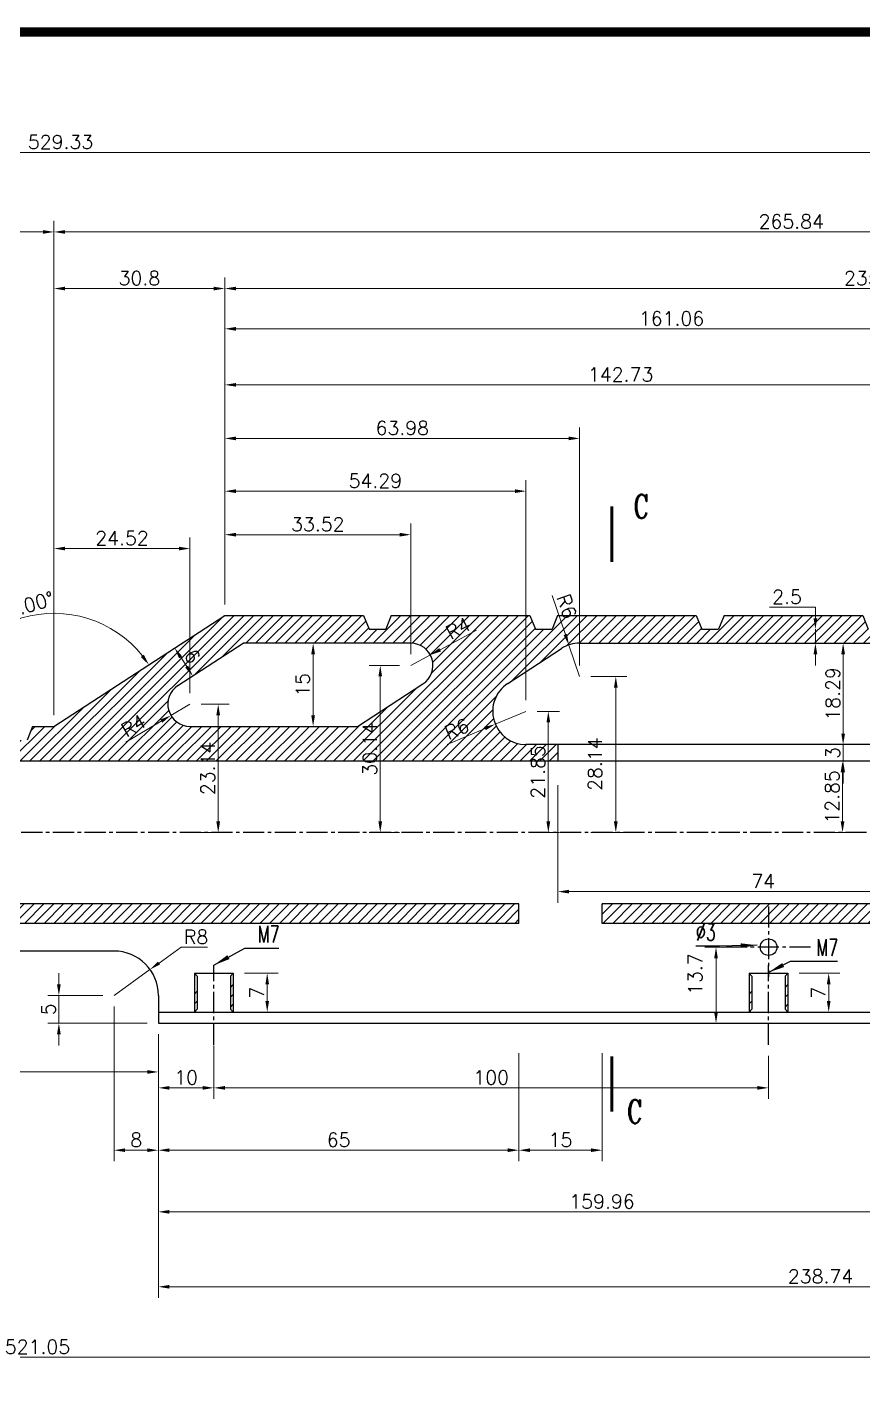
# Model space of a CAD drawing. Header units: millimetres. Extents: x 6728 to 8819, y -1283 to 914.
# Drawn here: x 8493.5 to 8644.1, y 255.5 to 501.6 of the extents above; entities that cross this region are included whole.
import ezdxf

# ---------------------------------------------------------------- set-up
doc = ezdxf.new("R2010")
doc.units = ezdxf.units.MM
doc.header["$LTSCALE"] = 1000
doc.linetypes.add('CENTER2', pattern=[28.575, 19.05, -3.175, 3.175, -3.175])
doc.linetypes.add('DASHDOTX3', pattern=[508, 254, -127, 0, -127])
for name, color, linetype in [('PUB_DIM', 3, 'Continuous'), ('PUB_TEXT', 7, 'Continuous'), ('PUB_TITLE', 7, 'Continuous'), ('中线', 1, 'DASHDOTX3')]:
    doc.layers.add(name, color=color, linetype=linetype)
doc.styles.add('_TCH_DIM', font='SIMPLEX', dxfattribs={"bigfont": 'GBCBIG'})
doc.styles.add('_TCH_LABEL', font='COMPLEX', dxfattribs={"bigfont": 'GBCBIG'})
doc.styles.get("Standard").update_dxf_attribs({"font": 'txt.shx', "bigfont": 'gbcbig.shx'})
doc.dimstyles.new('ISO-25', dxfattribs={"dimtxt": 2.5, "dimasz": 2, "dimexe": 2, "dimexo": 2, "dimtad": 1, "dimtoh": 1, "dimdsep": 46, "dimtxsty": 'Standard', "dimcen": 2.5, "dimclrd": 256, "dimclre": 256, "dimazin": 0, "dimtfac": 1, "dimtix": 1, "dimtmove": 1, "dimatfit": 0, "dimfxl": 0, "dimtolj": 1, "dimlwd": 9, "dimlwe": 9, "dimarcsym": 0})

# ---------------------------------------------------------------- blocks, each defined once
blk = doc.blocks.new('*D223')
at = {"lineweight": 9}
for p, q in [((8234.85, 378.99), (8234.85, 466.7)), ((8498.34, 377.57), (8498.34, 466.7)), ((8236.85, 464.7), (8496.34, 464.7))]:
    blk.add_line(p, q, dxfattribs=at)
for points in [[(8236.85, 465.04), (8236.85, 464.37), (8234.85, 464.7)], [(8496.34, 465.04), (8496.34, 464.37), (8498.34, 464.7)]]:
    blk.add_solid(points)
at = {"layer": 'Defpoints', "color": 0}
for p in [(8498.34, 464.7), (8234.85, 376.99), (8498.34, 375.57)]:
    blk.add_point(p, dxfattribs=at)
at = {"color": 0, "insert": (8366.59, 466.58), "char_height": 2.5, "attachment_point": 5}
blk.add_mtext('\\A1;263.49', dxfattribs=at)
blk = doc.blocks.new('*D348')
at = {"lineweight": 9}
for p, q in [((8498.34, 379.57), (8498.34, 456.5)), ((8529.14, 397.57), (8529.14, 456.5)), ((8500.34, 454.5), (8527.14, 454.5))]:
    blk.add_line(p, q, dxfattribs=at)
for points in [[(8500.34, 454.83), (8500.34, 454.17), (8498.34, 454.5)], [(8527.14, 454.83), (8527.14, 454.17), (8529.14, 454.5)]]:
    blk.add_solid(points)
at = {"layer": 'Defpoints', "color": 0}
for p in [(8529.14, 454.5), (8529.14, 395.57), (8498.34, 377.57)]:
    blk.add_point(p, dxfattribs=at)
at = {"color": 0, "insert": (8513.74, 456.37), "char_height": 2.5, "attachment_point": 5}
blk.add_mtext('\\A1;30.8', dxfattribs=at)
blk = doc.blocks.new('*D410')
at = {"lineweight": 9}
blk.add_line((8707.06, 337.03), (8706.3, 339.9), dxfattribs=at)
blk.add_arc((8711.08, 322.07), 16.46, 111.967, 173.033, dxfattribs=at)
for points in [[(8704.81, 337.65), (8705.02, 337.01), (8706.82, 337.96)], [(8695.07, 324.04), (8694.41, 324.08), (8694.62, 322.07)]]:
    blk.add_solid(points)
at = {"layer": 'Defpoints', "color": 0}
for p in [(8707.58, 335.1), (8700.5, 334.67), (8517.16, 322.07), (8754.4, 322.07), (8713.29, 313.8)]:
    blk.add_point(p, dxfattribs=at)
at = {"color": 0, "insert": (8696.53, 333.23), "char_height": 2.5, "attachment_point": 5, "rotation": 52.5}
blk.add_mtext('\\A1;75.00°', dxfattribs=at)
blk = doc.blocks.new('*D369')
at = {"lineweight": 9}
for p, q in [((8532.66, 331.07), (8538.78, 331.07)), ((8536.78, 326.07), (8536.78, 329.07)), ((8532.66, 324.07), (8538.78, 324.07))]:
    blk.add_line(p, q, dxfattribs=at)
for points in [[(8536.45, 329.07), (8537.11, 329.07), (8536.78, 331.07)], [(8536.45, 326.07), (8537.11, 326.07), (8536.78, 324.07)]]:
    blk.add_solid(points)
at = {"layer": 'Defpoints', "color": 0}
for p in [(8530.66, 331.07), (8536.78, 331.07), (8530.66, 324.07)]:
    blk.add_point(p, dxfattribs=at)
at = {"color": 0, "insert": (8534.91, 327.57), "char_height": 2.5, "attachment_point": 5, "rotation": 90}
blk.add_mtext('\\A1;7', dxfattribs=at)
blk = doc.blocks.new('*D368')
at = {"lineweight": 9}
for p, q in [((8632.66, 331.07), (8640.01, 331.07)), ((8638.01, 326.07), (8638.01, 329.07)), ((8632.66, 324.07), (8640.01, 324.07))]:
    blk.add_line(p, q, dxfattribs=at)
for points in [[(8637.67, 329.07), (8638.34, 329.07), (8638.01, 331.07)], [(8637.67, 326.07), (8638.34, 326.07), (8638.01, 324.07)]]:
    blk.add_solid(points)
at = {"layer": 'Defpoints', "color": 0}
for p in [(8630.66, 331.07), (8638.01, 331.07), (8630.66, 324.07)]:
    blk.add_point(p, dxfattribs=at)
at = {"color": 0, "insert": (8636.13, 327.57), "char_height": 2.5, "attachment_point": 5, "rotation": 90}
blk.add_mtext('\\A1;7', dxfattribs=at)
blk = doc.blocks.new('*D334')
at = {"lineweight": 9}
for p, q in [((8527.16, 318.07), (8527.16, 308.41)), ((8627.16, 316.19), (8627.16, 308.41)), ((8529.16, 310.41), (8625.16, 310.41))]:
    blk.add_line(p, q, dxfattribs=at)
for points in [[(8529.16, 310.74), (8529.16, 310.08), (8527.16, 310.41)], [(8625.16, 310.74), (8625.16, 310.08), (8627.16, 310.41)]]:
    blk.add_solid(points)
at = {"layer": 'Defpoints', "color": 0}
for p in [(8527.16, 320.07), (8627.16, 318.19), (8627.16, 310.41)]:
    blk.add_point(p, dxfattribs=at)
at = {"color": 0, "insert": (8577.16, 312.29), "char_height": 2.5, "attachment_point": 5}
blk.add_mtext('\\A1;100', dxfattribs=at)
blk = doc.blocks.new('*D198')
at = {"lineweight": 9}
for p, q in [((8517.16, 318.07), (8517.16, 308.41)), ((8527.16, 318.07), (8527.16, 308.41)), ((8519.16, 310.41), (8525.16, 310.41))]:
    blk.add_line(p, q, dxfattribs=at)
for points in [[(8519.16, 310.74), (8519.16, 310.08), (8517.16, 310.41)], [(8525.16, 310.74), (8525.16, 310.08), (8527.16, 310.41)]]:
    blk.add_solid(points)
at = {"layer": 'Defpoints', "color": 0}
for p in [(8517.16, 320.07), (8527.16, 320.07), (8527.16, 310.41)]:
    blk.add_point(p, dxfattribs=at)
at = {"color": 0, "insert": (8522.16, 312.29), "char_height": 2.5, "attachment_point": 5}
blk.add_mtext('\\A1;10', dxfattribs=at)
blk = doc.blocks.new('*D333')
at = {"lineweight": 9}
for p, q in [((8453.71, 331.07), (8453.71, 311.28)), ((8517.16, 320.07), (8517.16, 311.28)), ((8455.71, 313.28), (8515.16, 313.28))]:
    blk.add_line(p, q, dxfattribs=at)
for points in [[(8455.71, 313.61), (8455.71, 312.95), (8453.71, 313.28)], [(8515.16, 313.61), (8515.16, 312.95), (8517.16, 313.28)]]:
    blk.add_solid(points)
at = {"layer": 'Defpoints', "color": 0}
for p in [(8453.71, 333.07), (8517.16, 322.07), (8517.16, 313.28)]:
    blk.add_point(p, dxfattribs=at)
at = {"color": 0, "insert": (8485.43, 315.16), "char_height": 2.5, "attachment_point": 5}
blk.add_mtext('\\A1;63.46', dxfattribs=at)
blk = doc.blocks.new('*D187')
at = {"lineweight": 9}
for p, q in [((8509.16, 325.07), (8509.16, 297.17)), ((8517.16, 320.07), (8517.16, 297.17)), ((8511.16, 299.17), (8515.16, 299.17))]:
    blk.add_line(p, q, dxfattribs=at)
for points in [[(8511.16, 299.5), (8511.16, 298.84), (8509.16, 299.17)], [(8515.16, 299.5), (8515.16, 298.84), (8517.16, 299.17)]]:
    blk.add_solid(points)
at = {"layer": 'Defpoints', "color": 0}
for p in [(8509.16, 327.07), (8517.16, 322.07), (8517.16, 299.17)]:
    blk.add_point(p, dxfattribs=at)
at = {"color": 0, "insert": (8513.16, 301.05), "char_height": 2.5, "attachment_point": 5}
blk.add_mtext('\\A1;8', dxfattribs=at)
blk = doc.blocks.new('*D329')
at = {"lineweight": 9}
for p, q in [((8499.22, 329.07), (8499.22, 331.07)), ((8507.16, 327.07), (8497.22, 327.07)), ((8499.22, 327.07), (8499.22, 322.07)), ((8515.16, 322.07), (8497.22, 322.07)), ((8499.22, 320.07), (8499.22, 318.07))]:
    blk.add_line(p, q, dxfattribs=at)
for points in [[(8498.88, 329.07), (8499.55, 329.07), (8499.22, 327.07)], [(8498.88, 320.07), (8499.55, 320.07), (8499.22, 322.07)]]:
    blk.add_solid(points)
at = {"layer": 'Defpoints', "color": 0}
for p in [(8509.16, 327.07), (8499.22, 322.07), (8517.16, 322.07)]:
    blk.add_point(p, dxfattribs=at)
at = {"color": 0, "insert": (8497.34, 324.57), "char_height": 2.5, "attachment_point": 5, "rotation": 90}
blk.add_mtext('\\A1;5', dxfattribs=at)
blk = doc.blocks.new('*D328')
at = {"lineweight": 9}
for p, q in [((8521.25, 335.78), (8517.28, 332.91)), ((8526.04, 335.78), (8521.25, 335.78)), ((8509.16, 327.07), (8515.65, 331.74))]:
    blk.add_line(p, q, dxfattribs=at)
blk.add_solid([(8517.08, 333.18), (8517.47, 332.64), (8515.65, 331.74)])
at = {"layer": 'Defpoints', "color": 0}
for p in [(8515.65, 331.74), (8509.16, 327.07)]:
    blk.add_point(p, dxfattribs=at)
at = {"color": 0, "insert": (8523.96, 337.65), "char_height": 2.5, "attachment_point": 5}
blk.add_mtext('\\A1;R8', dxfattribs=at)
blk = doc.blocks.new('*D186')
at = {"lineweight": 9}
for p, q in [((8498.34, 381.57), (8498.34, 409.63)), ((8522.86, 381.57), (8522.86, 409.63)), ((8520.86, 407.63), (8500.34, 407.63))]:
    blk.add_line(p, q, dxfattribs=at)
for points in [[(8500.34, 407.96), (8500.34, 407.29), (8498.34, 407.63)], [(8520.86, 407.96), (8520.86, 407.29), (8522.86, 407.63)]]:
    blk.add_solid(points)
at = {"layer": 'Defpoints', "color": 0}
for p in [(8498.34, 407.63), (8498.34, 379.57), (8522.86, 379.57)]:
    blk.add_point(p, dxfattribs=at)
at = {"color": 0, "insert": (8510.6, 409.5), "char_height": 2.5, "attachment_point": 5}
blk.add_mtext('\\A1;24.52', dxfattribs=at)
blk = doc.blocks.new('*D185')
at = {"lineweight": 9}
for p, q in [((8529.14, 397.57), (8529.14, 412.13)), ((8562.66, 388.57), (8562.66, 412.13)), ((8560.66, 410.13), (8531.14, 410.13))]:
    blk.add_line(p, q, dxfattribs=at)
for points in [[(8531.14, 410.46), (8531.14, 409.79), (8529.14, 410.13)], [(8560.66, 410.46), (8560.66, 409.79), (8562.66, 410.13)]]:
    blk.add_solid(points)
at = {"layer": 'Defpoints', "color": 0}
for p in [(8529.14, 410.13), (8529.14, 395.57), (8562.66, 386.57)]:
    blk.add_point(p, dxfattribs=at)
at = {"color": 0, "insert": (8545.9, 412), "char_height": 2.5, "attachment_point": 5}
blk.add_mtext('\\A1;33.52', dxfattribs=at)
blk = doc.blocks.new('*D184')
at = {"lineweight": 9}
for p, q in [((8529.14, 397.57), (8529.14, 419.97)), ((8583.43, 380.28), (8583.43, 419.97)), ((8581.43, 417.97), (8531.14, 417.97))]:
    blk.add_line(p, q, dxfattribs=at)
for points in [[(8531.14, 418.31), (8531.14, 417.64), (8529.14, 417.97)], [(8581.43, 418.31), (8581.43, 417.64), (8583.43, 417.97)]]:
    blk.add_solid(points)
at = {"layer": 'Defpoints', "color": 0}
for p in [(8529.14, 417.97), (8529.14, 395.57), (8583.43, 378.28)]:
    blk.add_point(p, dxfattribs=at)
at = {"color": 0, "insert": (8556.28, 419.85), "char_height": 2.5, "attachment_point": 5}
blk.add_mtext('\\A1;54.29', dxfattribs=at)
blk = doc.blocks.new('*D183')
at = {"lineweight": 9}
for p, q in [((8529.14, 397.57), (8529.14, 429.48)), ((8593.11, 386.57), (8593.11, 429.48)), ((8591.11, 427.48), (8531.14, 427.48))]:
    blk.add_line(p, q, dxfattribs=at)
for points in [[(8531.14, 427.82), (8531.14, 427.15), (8529.14, 427.48)], [(8591.11, 427.82), (8591.11, 427.15), (8593.11, 427.48)]]:
    blk.add_solid(points)
at = {"layer": 'Defpoints', "color": 0}
for p in [(8529.14, 427.48), (8529.14, 395.57), (8593.11, 384.57)]:
    blk.add_point(p, dxfattribs=at)
at = {"color": 0, "insert": (8561.13, 429.36), "char_height": 2.5, "attachment_point": 5}
blk.add_mtext('\\A1;63.98', dxfattribs=at)
blk = doc.blocks.new('*D182')
at = {"lineweight": 9}
for p, q in [((8529.14, 397.57), (8529.14, 439.14)), ((8671.87, 384.57), (8671.87, 439.14)), ((8669.87, 437.14), (8531.14, 437.14))]:
    blk.add_line(p, q, dxfattribs=at)
for points in [[(8531.14, 437.47), (8531.14, 436.81), (8529.14, 437.14)], [(8669.87, 437.47), (8669.87, 436.81), (8671.87, 437.14)]]:
    blk.add_solid(points)
at = {"layer": 'Defpoints', "color": 0}
for p in [(8529.14, 437.14), (8529.14, 395.57), (8671.87, 382.57)]:
    blk.add_point(p, dxfattribs=at)
at = {"color": 0, "insert": (8600.5, 439.01), "char_height": 2.5, "attachment_point": 5}
blk.add_mtext('\\A1;142.73', dxfattribs=at)
blk = doc.blocks.new('*D181')
at = {"lineweight": 9}
for p, q in [((8529.14, 397.57), (8529.14, 449.24)), ((8690.2, 376.44), (8690.2, 449.24)), ((8688.2, 447.24), (8531.14, 447.24))]:
    blk.add_line(p, q, dxfattribs=at)
for points in [[(8531.14, 447.57), (8531.14, 446.9), (8529.14, 447.24)], [(8688.2, 447.57), (8688.2, 446.9), (8690.2, 447.24)]]:
    blk.add_solid(points)
at = {"layer": 'Defpoints', "color": 0}
for p in [(8529.14, 447.24), (8529.14, 395.57), (8690.2, 374.44)]:
    blk.add_point(p, dxfattribs=at)
at = {"color": 0, "insert": (8609.67, 449.11), "char_height": 2.5, "attachment_point": 5}
blk.add_mtext('\\A1;161.06', dxfattribs=at)
blk = doc.blocks.new('*D321')
at = {"lineweight": 9}
for p, q in [((8622.47, 335.77), (8615.7, 335.77)), ((8617.7, 333.77), (8617.7, 324.07)), ((8625.17, 322.07), (8615.7, 322.07))]:
    blk.add_line(p, q, dxfattribs=at)
for points in [[(8617.36, 333.77), (8618.03, 333.77), (8617.7, 335.77)], [(8617.36, 324.07), (8618.03, 324.07), (8617.7, 322.07)]]:
    blk.add_solid(points)
at = {"layer": 'Defpoints', "color": 0}
for p in [(8624.47, 335.77), (8617.7, 322.07), (8627.17, 322.07)]:
    blk.add_point(p, dxfattribs=at)
at = {"color": 0, "insert": (8613.95, 330.92), "char_height": 2.5, "attachment_point": 5, "rotation": 90}
blk.add_mtext('\\A1;13.7', dxfattribs=at)
blk = doc.blocks.new('*D177')
at = {"lineweight": 9}
for p, q in [((8582.16, 316.69), (8582.16, 297.17)), ((8597.16, 316.69), (8597.16, 297.17)), ((8584.16, 299.17), (8595.16, 299.17))]:
    blk.add_line(p, q, dxfattribs=at)
for points in [[(8584.16, 299.5), (8584.16, 298.84), (8582.16, 299.17)], [(8595.16, 299.5), (8595.16, 298.84), (8597.16, 299.17)]]:
    blk.add_solid(points)
at = {"layer": 'Defpoints', "color": 0}
for p in [(8582.16, 318.69), (8597.16, 318.69), (8597.16, 299.17)]:
    blk.add_point(p, dxfattribs=at)
at = {"color": 0, "insert": (8589.66, 301.05), "char_height": 2.5, "attachment_point": 5}
blk.add_mtext('\\A1;15', dxfattribs=at)
blk = doc.blocks.new('*D176')
at = {"lineweight": 9}
for p, q in [((8517.16, 316.69), (8517.16, 297.17)), ((8582.16, 316.69), (8582.16, 297.17)), ((8519.16, 299.17), (8580.16, 299.17))]:
    blk.add_line(p, q, dxfattribs=at)
for points in [[(8519.16, 299.5), (8519.16, 298.84), (8517.16, 299.17)], [(8580.16, 299.5), (8580.16, 298.84), (8582.16, 299.17)]]:
    blk.add_solid(points)
at = {"layer": 'Defpoints', "color": 0}
for p in [(8517.16, 318.69), (8582.16, 318.69), (8582.16, 299.17)]:
    blk.add_point(p, dxfattribs=at)
at = {"color": 0, "insert": (8549.66, 301.05), "char_height": 2.5, "attachment_point": 5}
blk.add_mtext('\\A1;65', dxfattribs=at)
blk = doc.blocks.new('*D320')
at = {"lineweight": 9}
for p, q in [((8677.12, 320.33), (8677.12, 286.06)), ((8517.16, 316.69), (8517.16, 286.06)), ((8519.16, 288.06), (8675.12, 288.06))]:
    blk.add_line(p, q, dxfattribs=at)
for points in [[(8519.16, 288.4), (8519.16, 287.73), (8517.16, 288.06)], [(8675.12, 288.4), (8675.12, 287.73), (8677.12, 288.06)]]:
    blk.add_solid(points)
at = {"layer": 'Defpoints', "color": 0}
for p in [(8677.12, 322.33), (8517.16, 318.69), (8677.12, 288.06)]:
    blk.add_point(p, dxfattribs=at)
at = {"color": 0, "insert": (8597.14, 289.94), "char_height": 2.5, "attachment_point": 5}
blk.add_mtext('\\A1;159.96', dxfattribs=at)
blk = doc.blocks.new('*D171')
at = {"lineweight": 9}
for p, q in [((8517.16, 316.69), (8517.16, 272.55)), ((8755.9, 316.69), (8755.9, 272.55)), ((8753.9, 274.55), (8519.16, 274.55))]:
    blk.add_line(p, q, dxfattribs=at)
for points in [[(8519.16, 274.89), (8519.16, 274.22), (8517.16, 274.55)], [(8753.9, 274.89), (8753.9, 274.22), (8755.9, 274.55)]]:
    blk.add_solid(points)
at = {"layer": 'Defpoints', "color": 0}
for p in [(8517.16, 318.69), (8755.9, 318.69), (8517.16, 274.55)]:
    blk.add_point(p, dxfattribs=at)
at = {"color": 0, "insert": (8636.53, 276.43), "char_height": 2.5, "attachment_point": 5}
blk.add_mtext('\\A1;238.74', dxfattribs=at)
blk = doc.blocks.new('*D318')
at = {"lineweight": 9}
for p, q in [((8234.85, 334.63), (8234.85, 259.85)), ((8755.9, 321.57), (8755.9, 259.85)), ((8236.85, 261.85), (8753.9, 261.85))]:
    blk.add_line(p, q, dxfattribs=at)
for points in [[(8236.85, 262.18), (8236.85, 261.52), (8234.85, 261.85)], [(8753.9, 262.18), (8753.9, 261.52), (8755.9, 261.85)]]:
    blk.add_solid(points)
at = {"layer": 'Defpoints', "color": 0}
for p in [(8234.85, 336.63), (8755.9, 323.57), (8755.9, 261.85)]:
    blk.add_point(p, dxfattribs=at)
at = {"color": 0, "insert": (8495.37, 263.72), "char_height": 2.5, "attachment_point": 5}
blk.add_mtext('\\A1;521.05', dxfattribs=at)
blk = doc.blocks.new('*D169')
at = {"lineweight": 9}
for p, q in [((8627.36, 397.07), (8635.61, 397.07)), ((8635.61, 395.07), (8635.61, 397.07)), ((8635.61, 390.57), (8635.61, 393.07)), ((8635.61, 388.57), (8635.61, 386.57))]:
    blk.add_line(p, q, dxfattribs=at)
for points in [[(8635.28, 395.07), (8635.95, 395.07), (8635.61, 393.07)], [(8635.28, 388.57), (8635.95, 388.57), (8635.61, 390.57)]]:
    blk.add_solid(points)
at = {"layer": 'Defpoints', "color": 0}
for p in [(8635.61, 393.07), (8635.61, 393.07), (8635.61, 390.57)]:
    blk.add_point(p, dxfattribs=at)
at = {"color": 0, "insert": (8630.49, 398.94), "char_height": 2.5, "attachment_point": 5}
blk.add_mtext('\\A1;2.5', dxfattribs=at)
blk = doc.blocks.new('*D168')
at = {"lineweight": 9}
for p, q in [((8589.2, 364.99), (8589.2, 343.78)), ((8663.2, 350.82), (8663.2, 343.78)), ((8661.2, 345.78), (8591.2, 345.78))]:
    blk.add_line(p, q, dxfattribs=at)
for points in [[(8591.2, 346.12), (8591.2, 345.45), (8589.2, 345.78)], [(8661.2, 346.12), (8661.2, 345.45), (8663.2, 345.78)]]:
    blk.add_solid(points)
at = {"layer": 'Defpoints', "color": 0}
for p in [(8589.2, 366.99), (8663.2, 352.82), (8589.2, 345.78)]:
    blk.add_point(p, dxfattribs=at)
at = {"color": 0, "insert": (8626.2, 347.66), "char_height": 2.5, "attachment_point": 5}
blk.add_mtext('\\A1;74', dxfattribs=at)
blk = doc.blocks.new('*D166')
at = {"lineweight": 9}
for p, q in [((8637.81, 369.28), (8642.5, 369.28)), ((8640.5, 367.28), (8640.5, 358.43)), ((8637.81, 356.43), (8642.5, 356.43))]:
    blk.add_line(p, q, dxfattribs=at)
for points in [[(8640.17, 367.28), (8640.84, 367.28), (8640.5, 369.28)], [(8640.17, 358.43), (8640.84, 358.43), (8640.5, 356.43)]]:
    blk.add_solid(points)
at = {"layer": 'Defpoints', "color": 0}
for p in [(8635.81, 369.28), (8635.81, 356.43), (8640.5, 356.43)]:
    blk.add_point(p, dxfattribs=at)
at = {"color": 0, "insert": (8638.63, 362.85), "char_height": 2.5, "attachment_point": 5, "rotation": 90}
blk.add_mtext('\\A1;12.85', dxfattribs=at)
blk = doc.blocks.new('*D165')
at = {"lineweight": 9}
for p, q in [((8640.61, 374.28), (8640.61, 376.28)), ((8634.88, 372.28), (8642.61, 372.28)), ((8640.61, 369.28), (8640.61, 372.28)), ((8634.88, 369.28), (8642.61, 369.28)), ((8640.61, 367.28), (8640.61, 365.28))]:
    blk.add_line(p, q, dxfattribs=at)
for points in [[(8640.28, 374.28), (8640.95, 374.28), (8640.61, 372.28)], [(8640.28, 367.28), (8640.95, 367.28), (8640.61, 369.28)]]:
    blk.add_solid(points)
at = {"layer": 'Defpoints', "color": 0}
for p in [(8632.88, 372.28), (8640.61, 372.28), (8632.88, 369.28)]:
    blk.add_point(p, dxfattribs=at)
at = {"color": 0, "insert": (8638.74, 370.78), "char_height": 2.5, "attachment_point": 5, "rotation": 90}
blk.add_mtext('\\A1;3', dxfattribs=at)
blk = doc.blocks.new('*D313')
at = {"lineweight": 9}
for p, q in [((8634.49, 390.57), (8642.61, 390.57)), ((8640.61, 388.57), (8640.61, 374.28)), ((8634.49, 372.28), (8642.61, 372.28))]:
    blk.add_line(p, q, dxfattribs=at)
for points in [[(8640.28, 388.57), (8640.95, 388.57), (8640.61, 390.57)], [(8640.28, 374.28), (8640.95, 374.28), (8640.61, 372.28)]]:
    blk.add_solid(points)
at = {"layer": 'Defpoints', "color": 0}
for p in [(8632.49, 390.57), (8632.49, 372.28), (8640.61, 372.28)]:
    blk.add_point(p, dxfattribs=at)
at = {"color": 0, "insert": (8638.74, 381.42), "char_height": 2.5, "attachment_point": 5, "rotation": 90}
blk.add_mtext('\\A1;18.29', dxfattribs=at)
blk = doc.blocks.new('*D312')
at = {"lineweight": 9}
for p, q in [((8539.96, 390.57), (8547.06, 390.57)), ((8545.06, 377.57), (8545.06, 388.57)), ((8539.96, 375.57), (8547.06, 375.57))]:
    blk.add_line(p, q, dxfattribs=at)
for points in [[(8544.72, 388.57), (8545.39, 388.57), (8545.06, 390.57)], [(8544.72, 377.57), (8545.39, 377.57), (8545.06, 375.57)]]:
    blk.add_solid(points)
at = {"layer": 'Defpoints', "color": 0}
for p in [(8537.96, 390.57), (8545.06, 390.57), (8537.96, 375.57)]:
    blk.add_point(p, dxfattribs=at)
at = {"color": 0, "insert": (8543.18, 383.07), "char_height": 2.5, "attachment_point": 5, "rotation": 90}
blk.add_mtext('\\A1;15', dxfattribs=at)
blk = doc.blocks.new('*D160')
at = {"lineweight": 9}
for p, q in [((8595.11, 384.57), (8601.63, 384.57)), ((8599.63, 382.57), (8599.63, 358.43)), ((8595.11, 356.43), (8601.63, 356.43))]:
    blk.add_line(p, q, dxfattribs=at)
for points in [[(8599.29, 382.57), (8599.96, 382.57), (8599.63, 384.57)], [(8599.29, 358.43), (8599.96, 358.43), (8599.63, 356.43)]]:
    blk.add_solid(points)
at = {"layer": 'Defpoints', "color": 0}
for p in [(8593.11, 384.57), (8593.11, 356.43), (8599.63, 356.43)]:
    blk.add_point(p, dxfattribs=at)
at = {"color": 0, "insert": (8595.88, 368.76), "char_height": 2.5, "attachment_point": 5, "rotation": 90}
blk.add_mtext('\\A1;28.14', dxfattribs=at)
blk = doc.blocks.new('*D159')
at = {"lineweight": 9}
for p, q in [((8585.43, 378.28), (8589.46, 378.28)), ((8587.46, 376.28), (8587.46, 358.43)), ((8585.43, 356.43), (8589.46, 356.43))]:
    blk.add_line(p, q, dxfattribs=at)
for points in [[(8587.13, 376.28), (8587.8, 376.28), (8587.46, 378.28)], [(8587.13, 358.43), (8587.8, 358.43), (8587.46, 356.43)]]:
    blk.add_solid(points)
at = {"layer": 'Defpoints', "color": 0}
for p in [(8583.43, 378.28), (8583.43, 356.43), (8587.46, 356.43)]:
    blk.add_point(p, dxfattribs=at)
at = {"color": 0, "insert": (8585.59, 367.35), "char_height": 2.5, "attachment_point": 5, "rotation": 90}
blk.add_mtext('\\A1;21.85', dxfattribs=at)
blk = doc.blocks.new('*D158')
at = {"lineweight": 9}
for p, q in [((8560.66, 386.57), (8555.16, 386.57)), ((8557.16, 384.57), (8557.16, 358.43)), ((8560.66, 356.43), (8555.16, 356.43))]:
    blk.add_line(p, q, dxfattribs=at)
for points in [[(8556.83, 384.57), (8557.49, 384.57), (8557.16, 386.57)], [(8556.83, 358.43), (8557.49, 358.43), (8557.16, 356.43)]]:
    blk.add_solid(points)
at = {"layer": 'Defpoints', "color": 0}
for p in [(8562.66, 386.57), (8557.16, 356.43), (8562.66, 356.43)]:
    blk.add_point(p, dxfattribs=at)
at = {"color": 0, "insert": (8555.28, 371.5), "char_height": 2.5, "attachment_point": 5, "rotation": 90}
blk.add_mtext('\\A1;30.14', dxfattribs=at)
blk = doc.blocks.new('*D311')
at = {"lineweight": 9}
for p, q in [((8524.86, 379.57), (8529.95, 379.57)), ((8527.95, 377.57), (8527.95, 358.43)), ((8524.86, 356.43), (8529.95, 356.43))]:
    blk.add_line(p, q, dxfattribs=at)
for points in [[(8527.61, 377.57), (8528.28, 377.57), (8527.95, 379.57)], [(8527.61, 358.43), (8528.28, 358.43), (8527.95, 356.43)]]:
    blk.add_solid(points)
at = {"layer": 'Defpoints', "color": 0}
for p in [(8522.86, 379.57), (8522.86, 356.43), (8527.95, 356.43)]:
    blk.add_point(p, dxfattribs=at)
at = {"color": 0, "insert": (8526.07, 368), "char_height": 2.5, "attachment_point": 5, "rotation": 90}
blk.add_mtext('\\A1;23.14', dxfattribs=at)
blk = doc.blocks.new('*D308')
at = {"lineweight": 9}
for p, q in [((8588.13, 399.15), (8590.53, 392.14)), ((8593.11, 384.57), (8591.17, 390.24))]:
    blk.add_line(p, q, dxfattribs=at)
blk.add_solid([(8590.84, 392.24), (8590.21, 392.03), (8591.17, 390.24)])
at = {"layer": 'Defpoints', "color": 0}
for p in [(8591.17, 390.24), (8593.11, 384.57)]:
    blk.add_point(p, dxfattribs=at)
at = {"color": 0, "insert": (8590.78, 397.2), "char_height": 2.5, "attachment_point": 5, "rotation": 288.8794}
blk.add_mtext('\\A1;R6', dxfattribs=at)
blk = doc.blocks.new('*D307')
at = {"lineweight": 9}
for p, q in [((8583.43, 378.28), (8577.89, 375.96)), ((8569.21, 372.32), (8576.05, 375.19))]:
    blk.add_line(p, q, dxfattribs=at)
blk.add_solid([(8575.92, 375.49), (8576.18, 374.88), (8577.89, 375.96)])
at = {"layer": 'Defpoints', "color": 0}
for p in [(8583.43, 378.28), (8577.89, 375.96)]:
    blk.add_point(p, dxfattribs=at)
at = {"color": 0, "insert": (8570.98, 375.1), "char_height": 2.5, "attachment_point": 5, "rotation": 22.7206}
blk.add_mtext('\\A1;R6', dxfattribs=at)
blk = doc.blocks.new('*D306')
at = {"lineweight": 9}
for p, q in [((8521.62, 390.69), (8518.42, 388.6)), ((8522.27, 386.34), (8521.18, 388.02)), ((8524.89, 385.66), (8521.68, 383.57))]:
    blk.add_line(p, q, dxfattribs=at)
for points in [[(8521.46, 388.2), (8520.9, 387.83), (8520.09, 389.69)], [(8522.55, 386.52), (8521.99, 386.16), (8523.36, 384.66)]]:
    blk.add_solid(points)
at = {"layer": 'Defpoints', "color": 0}
for p in [(8523.3, 391.78), (8520.09, 389.69), (8526.57, 386.74)]:
    blk.add_point(p, dxfattribs=at)
at = {"color": 0, "insert": (8523.3, 388.2), "char_height": 2.5, "attachment_point": 5, "rotation": 302.9976}
blk.add_mtext('\\A1;6', dxfattribs=at)
blk = doc.blocks.new('*D305')
at = {"lineweight": 9}
for p, q in [((8522.86, 379.57), (8519.41, 377.54)), ((8511.3, 372.75), (8517.69, 376.52))]:
    blk.add_line(p, q, dxfattribs=at)
blk.add_solid([(8517.52, 376.81), (8517.86, 376.23), (8519.41, 377.54)])
at = {"layer": 'Defpoints', "color": 0}
for p in [(8522.86, 379.57), (8519.41, 377.54)]:
    blk.add_point(p, dxfattribs=at)
at = {"color": 0, "insert": (8512.68, 375.74), "char_height": 2.5, "attachment_point": 5, "rotation": 30.5246}
blk.add_mtext('\\A1;R4', dxfattribs=at)
blk = doc.blocks.new('*D304')
at = {"lineweight": 9}
for p, q in [((8574.49, 392.9), (8567.95, 389.4)), ((8562.66, 386.57), (8566.19, 388.45))]:
    blk.add_line(p, q, dxfattribs=at)
blk.add_solid([(8567.79, 389.69), (8568.11, 389.1), (8566.19, 388.45)])
at = {"layer": 'Defpoints', "color": 0}
for p in [(8562.66, 386.57), (8566.19, 388.45)]:
    blk.add_point(p, dxfattribs=at)
at = {"color": 0, "insert": (8571.22, 393.27), "char_height": 2.5, "attachment_point": 5, "rotation": 28.1512}
blk.add_mtext('\\A1;R4', dxfattribs=at)
blk = doc.blocks.new('*D303')
at = {"lineweight": 9}
blk.add_arc((8498.34, 375.57), 20.39, 38.6198, 174.3778, dxfattribs=at)
for points in [[(8514.54, 388.49), (8514, 388.1), (8515.44, 386.67)], [(8478.38, 377.55), (8477.71, 377.58), (8477.95, 375.57)]]:
    blk.add_solid(points)
at = {"layer": 'Defpoints', "color": 0}
for p in [(8501.18, 395.76), (8529.14, 395.57), (8237.49, 375.57), (8498.34, 375.57), (8498.34, 375.57)]:
    blk.add_point(p, dxfattribs=at)
at = {"color": 0, "insert": (8492.01, 396.92), "char_height": 2.5, "attachment_point": 5, "rotation": 16.4988}
blk.add_mtext('\\A1;147.00°', dxfattribs=at)
blk = doc.blocks.new('*D157')
at = {"lineweight": 9}
for p, q in [((8529.14, 397.57), (8529.14, 456.5)), ((8764.18, 396.07), (8764.18, 456.5)), ((8762.18, 454.5), (8531.14, 454.5))]:
    blk.add_line(p, q, dxfattribs=at)
for points in [[(8531.14, 454.83), (8531.14, 454.17), (8529.14, 454.5)], [(8762.18, 454.83), (8762.18, 454.17), (8764.18, 454.5)]]:
    blk.add_solid(points)
at = {"layer": 'Defpoints', "color": 0}
for p in [(8529.14, 454.5), (8529.14, 395.57), (8764.18, 394.07)]:
    blk.add_point(p, dxfattribs=at)
at = {"color": 0, "insert": (8646.66, 456.37), "char_height": 2.5, "attachment_point": 5}
blk.add_mtext('\\A1;235.04', dxfattribs=at)
blk = doc.blocks.new('*D302')
at = {"lineweight": 9}
for p, q in [((8498.34, 377.57), (8498.34, 466.7)), ((8764.18, 396.07), (8764.18, 466.7)), ((8762.18, 464.7), (8500.34, 464.7))]:
    blk.add_line(p, q, dxfattribs=at)
for points in [[(8500.34, 465.04), (8500.34, 464.37), (8498.34, 464.7)], [(8762.18, 465.04), (8762.18, 464.37), (8764.18, 464.7)]]:
    blk.add_solid(points)
at = {"layer": 'Defpoints', "color": 0}
for p in [(8498.34, 464.7), (8764.18, 394.07), (8498.34, 375.57)]:
    blk.add_point(p, dxfattribs=at)
at = {"color": 0, "insert": (8631.26, 466.58), "char_height": 2.5, "attachment_point": 5}
blk.add_mtext('\\A1;265.84', dxfattribs=at)
blk = doc.blocks.new('*D156')
at = {"lineweight": 9}
for p, q in [((8234.85, 378.99), (8234.85, 481.05)), ((8764.18, 396.07), (8764.18, 481.05)), ((8236.85, 479.05), (8762.18, 479.05))]:
    blk.add_line(p, q, dxfattribs=at)
for points in [[(8236.85, 479.38), (8236.85, 478.71), (8234.85, 479.05)], [(8762.18, 479.38), (8762.18, 478.71), (8764.18, 479.05)]]:
    blk.add_solid(points)
at = {"layer": 'Defpoints', "color": 0}
for p in [(8764.18, 479.05), (8764.18, 394.07), (8234.85, 376.99)]:
    blk.add_point(p, dxfattribs=at)
at = {"color": 0, "insert": (8499.52, 480.92), "char_height": 2.5, "attachment_point": 5}
blk.add_mtext('\\A1;529.33', dxfattribs=at)

msp = doc.modelspace()

# ---------------------------------------------------------------- hatches: boundary and pattern name
h = msp.add_hatch()
h.set_pattern_fill('ANSI31', color=140, scale=10, style=0)
h.set_pattern_definition([(45, (0, 0), (-0.88388348, 0.88388348), [])])
h.paths.add_polyline_path([(8464.491, 375.567), (8463.491, 373.067), (8460.491, 373.067), (8459.491, 375.567), (8453.707, 375.567), (8453.707, 369.277), (8589.197, 369.277), (8589.197, 372.277), (8583.427, 372.277, -0.7467517), (8580.159, 383.309), (8589.846, 389.599, -0.1449824), (8593.114, 390.567), (8671.868, 390.567, -0.1002665), (8674.982, 389.936), (8692.808, 381.999, -0.3198997), (8698.197, 374.437), (8698.197, 369.277), (8718.197, 369.277), (8718.197, 372.926), (8729.063, 372.926), (8763.43, 392.768, 0.767327), (8762.68, 395.567), (8739.138, 395.567), (8738.138, 393.067), (8735.138, 393.067), (8734.138, 395.567), (8709.138, 395.567), (8708.138, 393.067), (8705.138, 393.067), (8704.138, 395.567), (8679.138, 395.567), (8678.138, 393.067), (8675.138, 393.067), (8674.138, 395.567), (8649.138, 395.567), (8648.138, 393.067), (8645.138, 393.067), (8644.138, 395.567), (8619.138, 395.567), (8618.138, 393.067), (8615.138, 393.067), (8614.138, 395.567), (8589.138, 395.567), (8588.138, 393.067), (8585.138, 393.067), (8584.138, 395.567), (8559.138, 395.567), (8558.138, 393.067), (8555.138, 393.067), (8554.138, 395.567), (8529.138, 395.567), (8498.337, 375.567), (8494.491, 375.567), (8493.491, 373.067), (8490.491, 373.067), (8489.491, 375.567)])
h.paths.add_polyline_path([(8520.681, 382.922), (8532.455, 390.567), (8562.66, 390.567, -0.7467517), (8564.839, 383.212), (8553.065, 375.567), (8522.859, 375.567, -0.7467517)], flags=16)
h.paths.add_polyline_path([(8453.707, 369.277), (8453.707, 375.567), (8434.491, 375.567), (8433.491, 373.067), (8430.491, 373.067), (8429.491, 375.567), (8404.491, 375.567), (8403.491, 373.067), (8400.491, 373.067), (8399.491, 375.567), (8374.491, 375.567), (8373.491, 373.067), (8370.491, 373.067), (8369.491, 375.567), (8344.491, 375.567), (8343.491, 373.067), (8340.491, 373.067), (8339.491, 375.567), (8314.491, 375.567), (8313.491, 373.067), (8310.491, 373.067), (8309.491, 375.567), (8284.491, 375.567), (8283.491, 373.067), (8280.491, 373.067), (8279.491, 375.567), (8263.707, 375.567), (8263.707, 369.277)])
h.paths.add_polyline_path([(8237.491, 375.567), (8234.85, 372.926), (8234.85, 370.427), (8249.85, 370.427), (8249.85, 369.277), (8263.707, 369.277), (8263.707, 375.567), (8254.491, 375.567), (8253.491, 373.067), (8250.491, 373.067), (8249.491, 375.567)])
h.paths.add_polyline_path([(8234.85, 370.427), (8235.85, 369.427), (8248.85, 369.427), (8249.85, 370.427)], flags=17)
h.paths.add_polyline_path([(8249.85, 342.427), (8248.85, 343.427), (8235.85, 343.427), (8234.85, 342.427)], flags=17)
h.paths.add_polyline_path([(8249.85, 343.577), (8249.85, 342.427), (8234.85, 342.427), (8234.85, 340.067), (8261.702, 340.067), (8261.702, 343.577)])
h.paths.add_polyline_path([(8431.707, 340.067), (8431.707, 343.577), (8265.702, 343.577), (8265.702, 340.067), (8267.452, 340.067)])
h.paths.add_polyline_path([(8451.702, 340.067), (8451.702, 343.577), (8435.707, 343.577), (8435.707, 340.067)])
h.paths.add_polyline_path([(8432.207, 343.077), (8431.707, 343.577), (8431.707, 340.067), (8432.207, 340.567)])
h.paths.add_polyline_path([(8435.707, 343.577), (8435.207, 343.077), (8435.207, 340.567), (8435.707, 340.067)])
h.paths.add_polyline_path([(8582.162, 340.067), (8582.162, 343.577), (8455.702, 343.577), (8455.702, 340.067), (8457.452, 340.067)])
h.paths.add_polyline_path([(8718.197, 340.067), (8718.197, 343.577), (8597.162, 343.577), (8597.162, 340.067)])
h.paths.add_polyline_path([(8567.944, 393.648), (8572.72, 396.203), (8574.49, 392.897), (8569.714, 390.341)], flags=9)
h.paths.add_polyline_path([(8509.398, 375.983), (8514.064, 378.734), (8515.968, 375.504), (8511.302, 372.752)], flags=24)
h.paths.add_polyline_path([(8524.077, 390.443), (8525.666, 387.997), (8522.521, 385.954), (8520.932, 388.401)], flags=24)
h.paths.add_polyline_path([(8567.758, 375.781), (8572.755, 377.873), (8574.203, 374.414), (8569.207, 372.322)], flags=24)
h.paths.add_polyline_path([(8591.673, 400.368), (8593.426, 395.242), (8589.878, 394.029), (8588.125, 399.154)], flags=9)
h.paths.add_polyline_path([(8699.053, 383.361), (8703.842, 385.893), (8705.594, 382.578), (8700.806, 380.046)], flags=24)
h.paths.add_polyline_path([(8524.197, 362.788), (8524.197, 373.205), (8527.947, 373.205), (8527.947, 362.788)], flags=9)
h.paths.add_polyline_path([(8553.41, 366.497), (8553.41, 376.497), (8557.16, 376.497), (8557.16, 366.497)], flags=9)
h.paths.add_polyline_path([(8583.715, 362.143), (8583.715, 372.56), (8587.465, 372.56), (8587.465, 362.143)], flags=9)
h.paths.add_polyline_path([(8541.308, 380.775), (8541.308, 385.359), (8545.058, 385.359), (8545.058, 380.775)], flags=8)
h.paths.add_polyline_path([(8719.403, 381.61), (8733.087, 385.277), (8734.058, 381.654), (8720.374, 377.988)], flags=24)
h = msp.add_hatch()
h.set_pattern_fill('ANSI31', color=140, scale=10, style=0)
h.set_pattern_definition([(45, (586.6358, -34.827), (-0.88388348, 0.88388348), [])])
h.paths.add_polyline_path([(8524.164, 328.567), (8523.664, 329.067), (8523.664, 324.067), (8524.164, 324.567)])
h.paths.add_polyline_path([(8530.164, 324.567), (8530.664, 324.067), (8530.664, 329.067), (8530.164, 328.567)])
h = msp.add_hatch()
h.set_pattern_fill('ANSI31', color=140, scale=10, style=0)
h.set_pattern_definition([(45, (686.6358, -34.827), (-0.88388348, 0.88388348), [])])
h.paths.add_polyline_path([(8624.164, 328.567), (8623.664, 329.067), (8623.664, 324.067), (8624.164, 324.567)])
h.paths.add_polyline_path([(8630.164, 324.567), (8630.664, 324.067), (8630.664, 329.067), (8630.164, 328.567)])

# ---------------------------------------------------------------- linework, layer by layer
at = {"color": 140}
for p, q in [((8498.337, 375.567), (8529.138, 395.567)), ((8529.138, 395.567), (8554.138, 395.567)), ((8554.138, 395.567), (8555.138, 393.067)), ((8559.138, 395.567), (8558.138, 393.067)), ((8559.138, 395.567), (8584.138, 395.567)), ((8584.138, 395.567), (8585.138, 393.067)), ((8589.138, 395.567), (8588.138, 393.067)), ((8589.138, 395.567), (8614.138, 395.567)), ((8614.138, 395.567), (8615.138, 393.067)), ((8619.138, 395.567), (8618.138, 393.067)), ((8619.138, 395.567), (8644.138, 395.567)), ((8644.138, 395.567), (8645.138, 393.067)), ((8555.138, 393.067), (8558.138, 393.067)), ((8585.138, 393.067), (8588.138, 393.067)), ((8615.138, 393.067), (8618.138, 393.067)), ((8520.681, 382.922), (8532.455, 390.567)), ((8562.66, 390.567), (8532.455, 390.567)), ((8580.159, 383.309), (8589.846, 389.599)), ((8593.114, 390.567), (8671.868, 390.567)), ((8553.065, 375.567), (8564.839, 383.212)), ((8494.491, 375.567), (8493.491, 373.067)), ((8494.491, 375.567), (8498.337, 375.567)), ((8522.859, 375.567), (8553.065, 375.567)), ((8652.697, 372.277), (8583.427, 372.277)), ((8589.197, 372.277), (8589.197, 369.277)), ((8652.697, 369.277), (8249.85, 369.277)), ((8582.162, 343.577), (8249.85, 343.577)), ((8582.162, 340.067), (8582.162, 343.577)), ((8597.162, 340.067), (8597.162, 343.577)), ((8718.197, 343.577), (8597.162, 343.577)), ((8582.162, 340.067), (8234.85, 340.067)), ((8718.197, 340.067), (8597.162, 340.067)), ((8509.163, 335.067), (8239.71, 335.067)), ((8523.664, 331.067), (8524.164, 330.567)), ((8523.664, 331.067), (8530.664, 331.067)), ((8523.664, 331.067), (8523.664, 324.067)), ((8524.164, 330.567), (8524.164, 324.567)), ((8530.664, 331.067), (8530.164, 330.567)), ((8530.164, 330.567), (8530.164, 324.567)), ((8530.664, 331.067), (8530.664, 324.067)), ((8623.664, 331.067), (8624.164, 330.567)), ((8623.664, 331.067), (8630.664, 331.067)), ((8623.664, 331.067), (8623.664, 324.067)), ((8624.164, 330.567), (8624.164, 324.567)), ((8630.664, 331.067), (8630.164, 330.567)), ((8630.164, 330.567), (8630.164, 324.567)), ((8630.664, 331.067), (8630.664, 324.067)), ((8517.163, 327.067), (8517.163, 322.067)), ((8517.163, 324.067), (8755.813, 324.067)), ((8524.164, 324.567), (8523.664, 324.067)), ((8530.164, 324.567), (8530.664, 324.067)), ((8623.664, 324.067), (8624.164, 324.567)), ((8630.664, 324.067), (8630.164, 324.567)), ((8517.163, 322.067), (8754.399, 322.067))]:
    msp.add_line(p, q, dxfattribs=at)
msp.add_circle((8627.169, 335.769), 1.5, dxfattribs=at)
for centre, radius, start, end in [((8562.66, 386.567), 4, 302.99761, 90), ((8522.859, 379.567), 4, 122.99761, 270), ((8583.427, 378.277), 6, 122.99761, 270), ((8509.163, 327.067), 8, 0, 90)]:
    msp.add_arc(centre, radius, start, end, dxfattribs=at)
at = {"color": 150}
msp.add_arc((8593.114, 384.567), 6, 90, 122.99761, dxfattribs=at)
at = {"layer": 'PUB_DIM'}
for p, q in [((8527.164, 332.526), (8532.746, 335.617)), ((8532.746, 335.617), (8538.866, 335.617)), ((8618.31, 335.981), (8614.06, 335.981)), ((8625.116, 336.122), (8618.31, 335.981)), ((8627.116, 331.202), (8631.134, 333.22)), ((8631.134, 333.22), (8639.582, 333.22))]:
    msp.add_line(p, q, dxfattribs=at)
at = {"layer": 'PUB_DIM', "const_width": 0.5}
for points in [[(8598.919, 415.23), (8598.919, 405.23)], [(8598.919, 316.122), (8598.919, 306.122)]]:
    msp.add_lwpolyline(points, dxfattribs=at)
at = {"layer": 'PUB_DIM'}
for points in [[(8625.116, 336.122, 0, 0.8, 0), (8622.117, 336.06, 0, 0, 0)], [(8527.164, 332.526, 0, 0.8, 0), (8529.789, 333.979, 0, 0, 0)], [(8627.116, 331.202, 0, 0.8, 0), (8629.797, 332.549, 0, 0, 0)]]:
    msp.add_lwpolyline(points, format="xyseb", dxfattribs=at)
at = {"layer": 'PUB_TITLE', "const_width": 1.7}
msp.add_lwpolyline([(8194.715, 63.323), (8818.596, 63.323), (8818.596, 500.742), (8194.715, 500.742)], close=True, dxfattribs=at)
at = {"layer": '中线', "linetype": 'CENTER2', "ltscale": 0.0002}
for p, q in [((8747.703, 356.426), (8215.826, 356.426)), ((8627.169, 343.114), (8627.169, 330.424)), ((8627.169, 343.114), (8627.169, 330.424)), ((8627.169, 343.114), (8627.169, 330.424)), ((8627.169, 343.114), (8627.169, 330.424)), ((8634.735, 335.769), (8619.603, 335.769)), ((8527.164, 318.187), (8527.164, 332.526)), ((8627.164, 318.187), (8627.164, 332.526))]:
    msp.add_line(p, q, dxfattribs=at)

# ---------------------------------------------------------------- texts
at = {"layer": 'PUB_TEXT', "width": 0.705882}
for s, height, style, p in [('C', 4.25, '_TCH_LABEL', (8602.848, 413.105)), ('%%c3', 2.975, '_TCH_DIM', (8614.06, 336.981)), ('M7', 2.975, '_TCH_DIM', (8535.066, 336.617)), ('M7', 2.975, '_TCH_DIM', (8635.782, 334.22)), ('C', 4.25, '_TCH_LABEL', (8601.677, 303.997))]:
    msp.add_text(s, height=height, dxfattribs=dict(at, style=style)).set_placement(p)

# ---------------------------------------------------------------- dimensions: what is measured, and where the dimension line sits
for base, p1, p2, picture, middle in [((8764.18, 479.046), (8234.85, 376.986), (8764.18, 394.067), '*D156', (8499.515, 480.921)), ((8498.337, 464.703), (8234.85, 376.986), (8498.337, 375.567), '*D223', (8366.594, 466.578)), ((8498.337, 464.703), (8764.18, 394.067), (8498.337, 375.567), '*D302', (8631.259, 466.578)), ((8529.138, 454.498), (8498.337, 377.567), (8529.138, 395.567), '*D348', (8513.738, 456.373)), ((8529.138, 454.498), (8764.18, 394.067), (8529.138, 395.567), '*D157', (8646.659, 456.373)), ((8529.138, 447.237), (8690.197, 374.437), (8529.138, 395.567), '*D181', (8609.668, 449.112)), ((8529.138, 437.138), (8671.868, 382.567), (8529.138, 395.567), '*D182', (8600.503, 439.013)), ((8529.138, 427.483), (8593.114, 384.567), (8529.138, 395.567), '*D183', (8561.126, 429.358)), ((8529.138, 417.972), (8583.427, 378.277), (8529.138, 395.567), '*D184', (8556.282, 419.847)), ((8529.138, 410.126), (8562.66, 386.567), (8529.138, 395.567), '*D185', (8545.899, 412.001)), ((8498.337, 407.626), (8522.859, 379.567), (8498.337, 379.567), '*D186', (8510.598, 409.501)), ((8589.197, 345.782), (8663.197, 352.824), (8589.197, 366.993), '*D168', (8626.197, 347.657)), ((8755.899, 261.849), (8234.85, 336.628), (8755.899, 323.567), '*D318', (8495.374, 263.724)), ((8517.163, 313.281), (8453.707, 333.067), (8517.163, 322.067), '*D333', (8485.435, 315.156)), ((8517.163, 299.171), (8509.163, 327.067), (8517.163, 322.067), '*D187', (8513.163, 301.046)), ((8677.123, 288.063), (8517.163, 318.688), (8677.123, 322.334), '*D320', (8597.143, 289.938)), ((8527.164, 310.411), (8517.163, 320.067), (8527.164, 320.067), '*D198', (8522.163, 312.286)), ((8627.164, 310.411), (8527.164, 320.067), (8627.164, 318.187), '*D334', (8577.164, 312.286)), ((8582.162, 299.171), (8517.163, 318.688), (8582.162, 318.688), '*D176', (8549.663, 301.046)), ((8517.163, 274.555), (8755.899, 318.688), (8517.163, 318.688), '*D171', (8636.531, 276.43)), ((8597.162, 299.171), (8582.162, 318.688), (8597.162, 318.688), '*D177', (8589.662, 301.046))]:
    dim = msp.add_linear_dim(base=base, p1=p1, p2=p2, dimstyle='ISO-25')
    dim.commit()
    dim.dimension.update_dxf_attribs({"geometry": picture, "text_midpoint": middle})
for base, line1, line2, picture, middle in [((8501.176, 395.758), ((8237.491, 375.567), (8498.337, 375.567)), ((8498.337, 375.567), (8529.138, 395.567)), '*D303', (8492.014, 396.915)), ((8700.496, 334.674), ((8517.163, 322.067), (8754.399, 322.067)), ((8713.289, 313.803), (8707.583, 335.101)), '*D410', (8696.531, 333.227))]:
    dim = msp.add_angular_dim_2l(base=base, line1=line1, line2=line2, dimstyle='ISO-25')
    dim.commit()
    dim.dimension.update_dxf_attribs({"geometry": picture, "text_midpoint": middle})
for center, mpoint, picture, middle in [((8593.114, 384.567), (8591.172, 390.244), '*D308', (8590.776, 397.198)), ((8562.66, 386.567), (8566.187, 388.454), '*D304', (8571.217, 393.272)), ((8522.859, 379.567), (8519.414, 377.535), '*D305', (8512.683, 375.743)), ((8583.427, 378.277), (8577.893, 375.959), '*D307', (8570.981, 375.098))]:
    dim = msp.add_radius_dim(center=center, mpoint=mpoint, dimstyle='ISO-25')
    dim.commit()
    dim.dimension.update_dxf_attribs({"geometry": picture, "text_midpoint": middle})
for base, p1, p2, picture, middle in [((8635.613, 393.067), (8635.613, 390.567), (8635.613, 393.067), '*D169', (8633.738, 396.459)), ((8599.628, 356.426), (8593.114, 384.567), (8593.114, 356.426), '*D160', (8597.753, 368.761)), ((8617.696, 322.067), (8624.469, 335.769), (8627.169, 322.067), '*D321', (8615.821, 330.918))]:
    dim = msp.add_linear_dim(base=base, p1=p1, p2=p2, angle=90, dimstyle='ISO-25')
    dim.commit()
    dim.dimension.update_dxf_attribs({"geometry": picture, "text_midpoint": middle, "dimtype": 128})
for p1, p2, distance, picture, middle in [((8526.568, 386.744), (8523.3, 391.776), 3.824, '*D306', (8523.299, 388.199)), ((8632.491, 390.567), (8632.491, 372.277), 8.122, '*D313', (8638.738, 381.422))]:
    dim = msp.add_aligned_dim(p1=p1, p2=p2, distance=distance, dimstyle='ISO-25')
    dim.commit()
    dim.dimension.update_dxf_attribs({"geometry": picture, "text_midpoint": middle})
for base, p1, p2, picture, middle in [((8545.058, 390.567), (8537.962, 375.567), (8537.962, 390.567), '*D312', (8543.183, 383.067)), ((8557.16, 356.426), (8562.66, 386.567), (8562.66, 356.426), '*D158', (8555.285, 371.497)), ((8527.947, 356.426), (8522.859, 379.567), (8522.859, 356.426), '*D311', (8526.072, 367.997)), ((8587.465, 356.426), (8583.427, 378.277), (8583.427, 356.426), '*D159', (8585.59, 367.352)), ((8640.613, 372.277), (8632.878, 369.277), (8632.878, 372.277), '*D165', (8638.738, 370.777)), ((8640.505, 356.426), (8635.805, 369.277), (8635.805, 356.426), '*D166', (8638.63, 362.852)), ((8499.218, 322.067), (8509.163, 327.067), (8517.163, 322.067), '*D329', (8497.343, 324.567)), ((8536.781, 331.067), (8530.664, 324.067), (8530.664, 331.067), '*D369', (8534.906, 327.567)), ((8638.007, 331.067), (8630.664, 324.067), (8630.664, 331.067), '*D368', (8636.132, 327.567))]:
    dim = msp.add_linear_dim(base=base, p1=p1, p2=p2, angle=90, dimstyle='ISO-25')
    dim.commit()
    dim.dimension.update_dxf_attribs({"geometry": picture, "text_midpoint": middle})
dim = msp.add_radius_dim(center=(8509.163, 327.067), mpoint=(8515.653, 331.744), dimstyle='ISO-25')
dim.commit()
dim.dimension.update_dxf_attribs({"geometry": '*D328', "text_midpoint": (8521.252, 335.779), "dimtype": 132})

doc.saveas('drawing.dxf')
